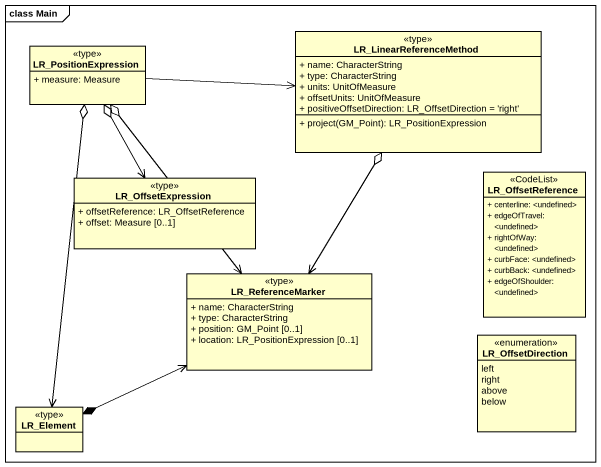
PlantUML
@startuml
mainframe class Main
hide circle
hide empty members
skinparam classAttributeIconSize 0
class LR_LinearReferenceMethod <<type>> {
  + name: CharacterString
  + type: CharacterString
  + units: UnitOfMeasure
  + offsetUnits: UnitOfMeasure
  + positiveOffsetDirection: LR_OffsetDirection = 'right'
  + project(GM_Point): LR_PositionExpression
}
class LR_PositionExpression <<type>> {
  + measure: Measure
}
class LR_OffsetExpression <<type>> {
  + offsetReference: LR_OffsetReference
  + offset: Measure [0..1]
}
class LR_OffsetReference <<CodeList>> {
  + centerline: <undefined>
  + edgeOfTravel: <undefined>
  + rightOfWay: <undefined>
  + curbFace: <undefined>
  + curbBack: <undefined>
  + edgeOfShoulder: <undefined>
}
class LR_ReferenceMarker <<type>> {
  + name: CharacterString
  + type: CharacterString
  + position: GM_Point [0..1]
  + location: LR_PositionExpression [0..1]
}
enum LR_OffsetDirection {
  left
  right
  above
  below
}
class LR_Element <<type>>
LR_PositionExpression -right-> LR_LinearReferenceMethod
LR_OffsetExpression <-up-o LR_PositionExpression
LR_ReferenceMarker <-up-o LR_LinearReferenceMethod
LR_ReferenceMarker <-up-o LR_PositionExpression
LR_ReferenceMarker <-left-* LR_Element
LR_Element <-up-o LR_PositionExpression
@enduml
